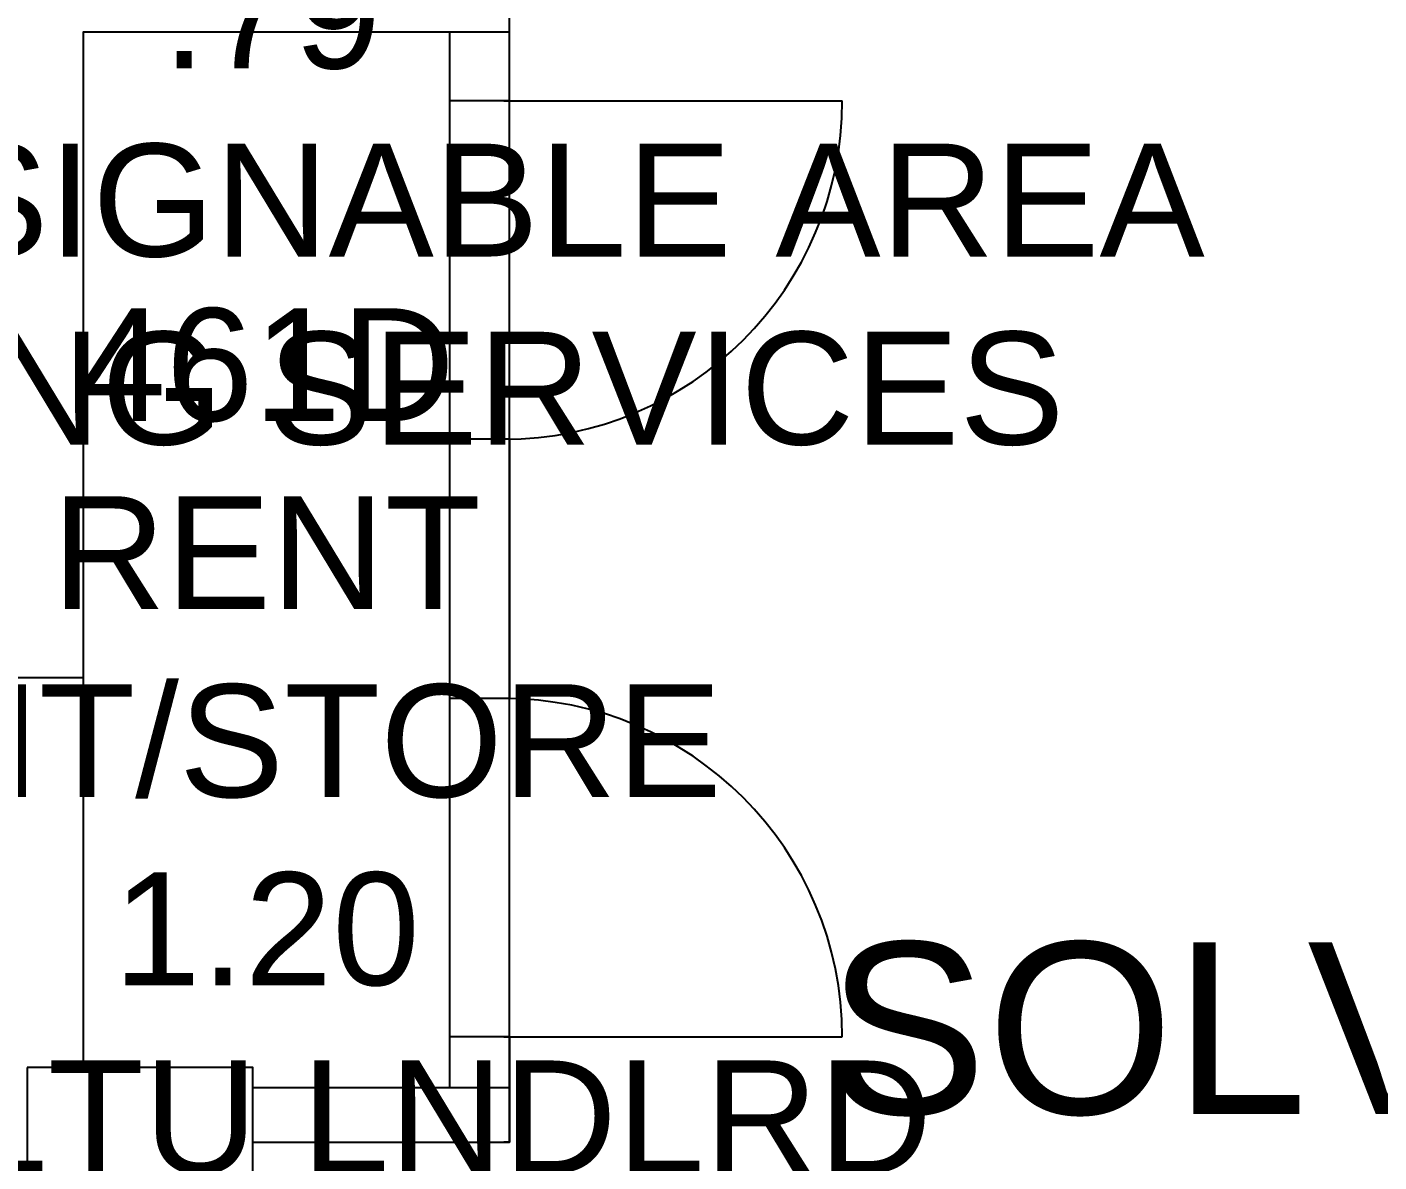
# Model space of a CAD drawing. Extents: x 14785 to 50894, y -3296 to 56414.
# Drawn here: x 39362 to 41758, y 45116 to 47128 of the extents above; entities that cross this region are included whole.
import ezdxf

# ---------------------------------------------------------------- set-up
doc = ezdxf.new("R2010")
doc.units = 0
doc.header["$MEASUREMENT"] = 0
for name, color, linetype in [('A-Column__Concrete', 7, 'CONTINUOUS'), ('A-Door', 252, 'CONTINUOUS'), ('A-Wall__Brick', 7, 'CONTINUOUS'), ('RM$', 7, 'CONTINUOUS'), ('RM$TXT', 4, 'CONTINUOUS'), ('SU$', 12, 'CONTINUOUS')]:
    doc.layers.add(name, color=color, linetype=linetype)
doc.styles.add('Arial', font='arial.ttf')

msp = doc.modelspace()

# ---------------------------------------------------------------- linework, layer by layer
at = {"layer": 'A-Column__Concrete'}
for p, q in [((39762.1, 45283.9), (39362.1, 45283.9)), ((39362.1, 45283.9), (39362.1, 44483.9)), ((39762.1, 44483.9), (39762.1, 45283.9))]:
    msp.add_line(p, q, dxfattribs=at)
at = {"layer": 'A-Door'}
for p, q in [((40207.1, 46997.6), (40807.1, 46997.6)), ((40207.1, 45338.1), (40807.1, 45338.1))]:
    msp.add_line(p, q, dxfattribs=at)
at = {"layer": 'A-Door', "color": 252}
msp.add_arc((40207.1, 46997.6), 600, 270, 0, dxfattribs=at)
at = {"layer": 'A-Door'}
msp.add_arc((40207.1, 45338.1), 600, 0, 90, dxfattribs=at)
at = {"layer": 'A-Wall__Brick'}
for p, q in [((40217.1, 46997.6), (40217.1, 48405.9)), ((39462.1, 45974.9), (39462.1, 47119.9)), ((39462.1, 47119.9), (40111.1, 47119.9)), ((40111.1, 47119.9), (40111.1, 46997.6)), ((40217.1, 46997.6), (40111.1, 46997.6)), ((40111.1, 46397.7), (40111.1, 45938.1)), ((40217.1, 46397.7), (40111.1, 46397.7)), ((40217.1, 46397.7), (40217.1, 45938.1)), ((39462.1, 45974.9), (39193.6, 45974.9)), ((40217.1, 45938.1), (40111.1, 45938.1)), ((40111.1, 45338.1), (40111.1, 45247.6)), ((40217.1, 45338.1), (40111.1, 45338.1)), ((40217.1, 45338.1), (40217.1, 45151.6)), ((40111.1, 45247.6), (39762.1, 45247.6)), ((39762.1, 45151.6), (40207.1, 45151.6)), ((40217.1, 45151.6), (40207.1, 45151.6))]:
    msp.add_line(p, q, dxfattribs=at)
at = {"layer": 'RM$', "flags": 128}
msp.add_lwpolyline([(39203.6, 42746.7), (39203.6, 44468.9), (39762.1, 44468.9), (39762.1, 45151.6), (40217.1, 45151.6), (40217.1, 47291.4), (40708.9, 47291.4), (40709.1, 48495.9), (40259.1, 48495.9), (40259.1, 51363.9), (47461.6, 51363.9)], dxfattribs=at)
at = {"layer": 'RM$'}
msp.add_lwpolyline([(39462.1, 47119.9), (40111.1, 47119.9), (40111.1, 45247.6), (39762.1, 45247.6), (39762.1, 45283.9), (39462.1, 45283.9)], close=True, dxfattribs=at)
at = {"layer": 'SU$', "flags": 128}
msp.add_lwpolyline([(32609.1, 44404.9), (33390.1, 44404.9), (33390.1, 45974.9), (39065.6, 45974.9), (39065.6, 44468.9), (39762.1, 44468.9), (39762.1, 45151.6), (40217.1, 45151.6), (40217.1, 45247.6), (40111.1, 45247.6), (39762.1, 45247.6), (39762.1, 45283.9), (39462.1, 45283.9), (39462.1, 47119.9), (40111.1, 47119.9), (40217.1, 47119.9), (40217.1, 48405.9)], dxfattribs=at)

# ---------------------------------------------------------------- texts
at = {"layer": 'RM$TXT', "attachment_point": 8, "style": 'Arial'}
for s, insert, char_height in [('461C^M^JSERV/BUILD^M^JSERVBUI/RI^M^J.79^M^JNON ASSIGNABLE AREA^M^JBUILDING SERVICES^M^J', (39796.1, 46385.3), 200), ('402G^M^JRENT^M^JRNT/LAB^M^J74.15^M^JLSD-LTU LNDLRD^M^JSOLVAY CHEMICALS PTY LTD^M^J', (43867, 45196.8), 304.8), ('461D^M^JRENT^M^JRNT/STORE^M^J1.20^M^JLSD-LTU LNDLRD^M^JSOLVAY CHEMICALS PTY LTD^M^J', (39786.6, 44760.1), 200)]:
    msp.add_mtext(s, dxfattribs=dict(at, insert=insert, char_height=char_height))

doc.saveas('drawing.dxf')
